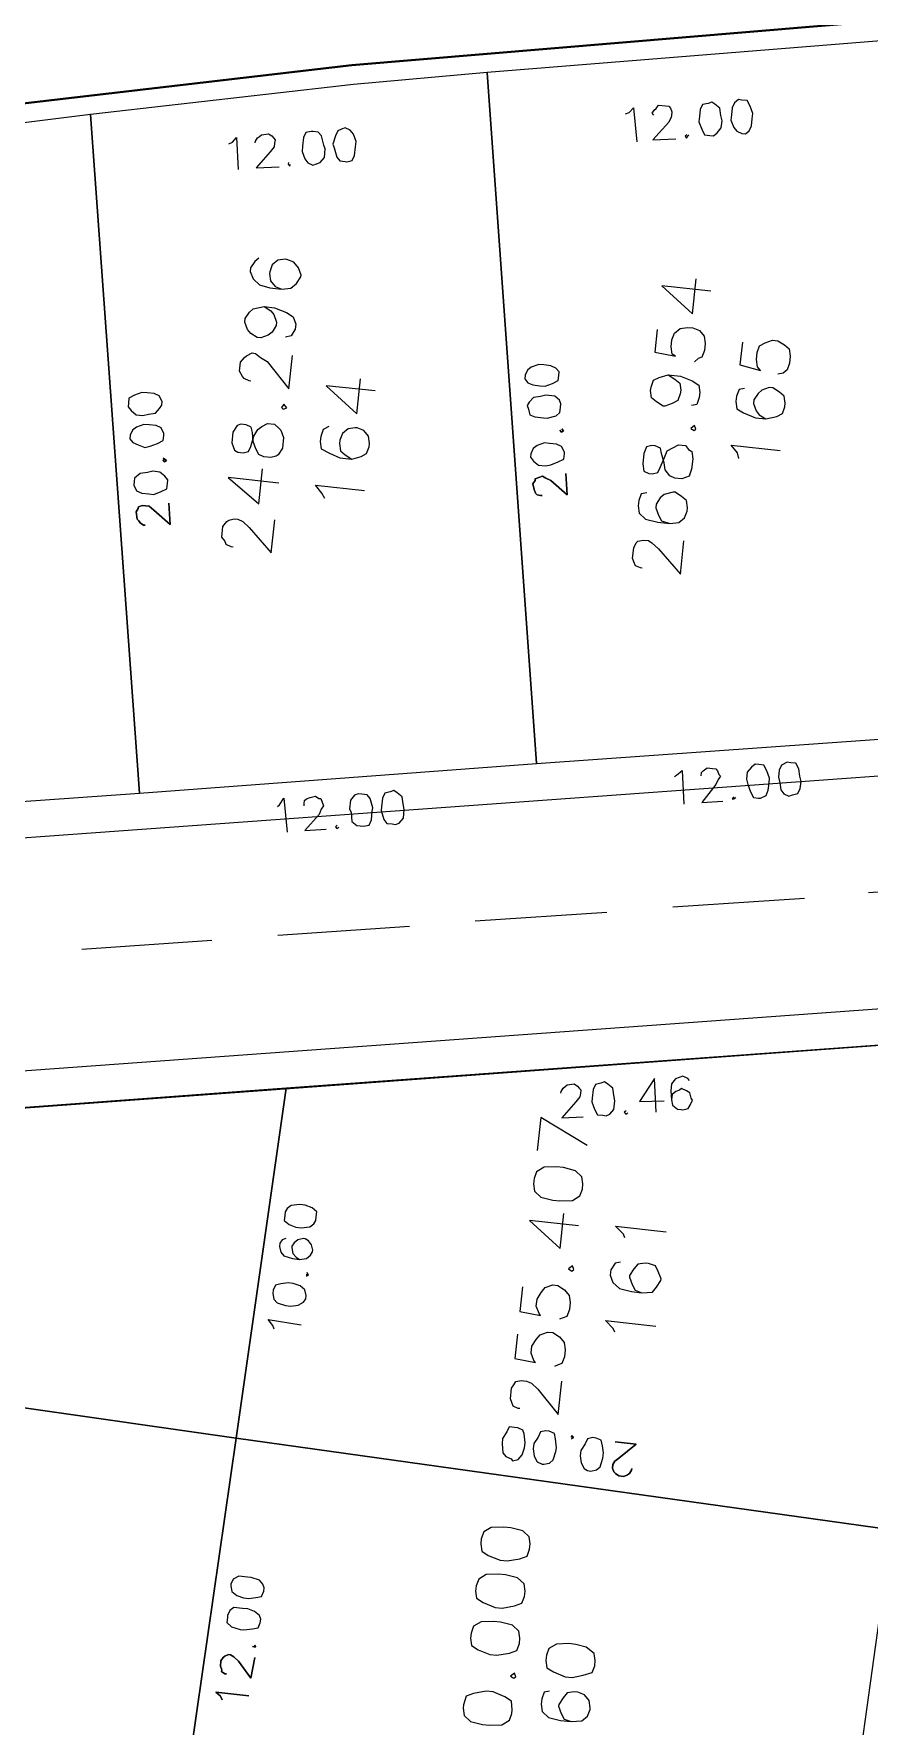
# Model space of a CAD drawing. Header units: metres. Extents: x -977055 to 805873, y -1033982 to 242021.
# Drawn here: x 2517 to 2542.3, y 1012.5 to 1063.7 of the extents above; entities that cross this region are included whole.
import ezdxf

# ---------------------------------------------------------------- set-up
doc = ezdxf.new("R2010")
doc.units = ezdxf.units.M
for name, color, linetype in [('PDF_acera', 7, 'Continuous'), ('PDF_areas por lote', 7, 'Continuous'), ('PDF_COTAS', 7, 'Continuous'), ('PDF_CVL_LOTIF', 7, 'Continuous'), ('PDF_linea de centro', 7, 'Continuous'), ('PDF_LOTES', 7, 'Continuous'), ('PDF_No. lotes', 7, 'Continuous'), ('PDF_Poligono Ceres', 7, 'Continuous')]:
    doc.layers.add(name, color=color, linetype=linetype)

# ---------------------------------------------------------------- blocks, each defined once
blk = doc.blocks.new('CALLE')
at = {"layer": 'PDF_acera', "lineweight": 9}
for points in [[(35.646912, -218.961792), (29.00016, -177.853536), (-1.608768, -95.552352), (-8.763552, -56.0952), (-56.814912, -55.206144), (-58.084992, -53.851392), (-56.222208, 0.592704)], [(-13.081824, -63.631008), (-7.154784, -96.3144), (-58.127328, -94.578624), (-59.397408, -93.223872), (-58.339008, -62.106912), (-56.984256, -60.836832), (-14.690592, -62.276256)], [(-13.97088, -63.800352), (-8.213184, -95.383008), (-20.151936, -94.959648)]]:
    blk.add_lwpolyline(points, dxfattribs=at)
at = {"layer": 'PDF_areas por lote', "lineweight": 9}
for points in [[(1.69344, -76.62816), (1.69344, -76.585824), (1.735776, -76.458816), (1.820448, -76.41648), (1.90512, -76.331808), (2.159136, -76.331808), (2.286144, -76.41648), (2.32848, -76.458816), (2.370816, -76.585824), (2.370816, -76.670496), (2.32848, -76.797504), (2.201472, -76.966848), (1.651104, -77.559552), (2.455488, -77.559552)], [(3.344544, -77.559552), (3.344544, -76.331808), (2.794176, -77.136192), (3.640896, -77.136192)], [(5.71536, -76.62816), (5.71536, -76.585824), (5.757696, -76.458816), (5.800032, -76.41648), (5.92704, -76.331808), (6.13872, -76.331808), (6.265728, -76.41648), (6.308064, -76.458816), (6.392736, -76.585824), (6.392736, -76.670496), (6.308064, -76.797504), (6.223392, -76.966848), (5.630688, -77.559552), (6.435072, -77.559552)], [(7.535808, -76.755168), (7.451136, -76.924512), (7.366464, -77.009184), (7.19712, -77.093856), (7.112448, -77.093856), (6.943104, -77.009184), (6.858432, -76.924512), (6.77376, -76.755168), (6.77376, -76.670496), (6.858432, -76.501152), (6.943104, -76.41648), (7.112448, -76.331808), (7.19712, -76.331808), (7.366464, -76.41648), (7.451136, -76.501152), (7.535808, -76.755168), (7.535808, -77.009184), (7.451136, -77.305536), (7.366464, -77.47488), (7.19712, -77.559552), (7.070112, -77.559552), (6.900768, -77.47488), (6.858432, -77.347872)], [(8.67888, -76.501152), (8.594208, -76.41648), (8.424864, -76.331808), (8.340192, -76.331808), (8.170848, -76.41648), (8.04384, -76.585824), (8.001504, -76.83984), (8.001504, -77.136192), (8.04384, -77.347872), (8.170848, -77.47488), (8.340192, -77.559552), (8.382528, -77.559552), (8.551872, -77.47488), (8.67888, -77.347872), (8.721216, -77.178528), (8.721216, -77.136192), (8.67888, -76.966848), (8.551872, -76.83984), (8.382528, -76.797504), (8.340192, -76.797504), (8.170848, -76.83984), (8.04384, -76.966848), (8.001504, -77.136192)], [(-18.20448, -85.7304), (-18.20448, -85.688064), (-18.162144, -85.561056), (-18.077472, -85.51872), (-17.9928, -85.476384), (-17.738784, -85.476384), (-17.654112, -85.51872), (-17.56944, -85.561056), (-17.527104, -85.688064), (-17.527104, -85.815072), (-17.56944, -85.94208), (-17.696448, -86.111424), (-18.246816, -86.661792), (-17.442432, -86.661792)], [(-16.426368, -85.476384), (-17.019072, -85.476384), (-17.061408, -85.984416), (-17.019072, -85.94208), (-16.849728, -85.857408), (-16.680384, -85.857408), (-16.51104, -85.94208), (-16.384032, -86.026752), (-16.29936, -86.196096), (-16.29936, -86.323104), (-16.384032, -86.492448), (-16.51104, -86.619456), (-16.680384, -86.661792), (-16.849728, -86.661792), (-17.019072, -86.619456), (-17.061408, -86.534784), (-17.103744, -86.450112)], [(-15.283296, -85.476384), (-15.876, -85.476384), (-15.918336, -85.984416), (-15.876, -85.94208), (-15.706656, -85.857408), (-15.537312, -85.857408), (-15.367968, -85.94208), (-15.24096, -86.026752), (-15.156288, -86.196096), (-15.156288, -86.323104), (-15.24096, -86.492448), (-15.367968, -86.619456), (-15.537312, -86.661792), (-15.706656, -86.661792), (-15.876, -86.619456), (-15.918336, -86.534784), (-15.960672, -86.450112)], [(-13.674528, -86.661792), (-13.674528, -85.476384), (-14.267232, -86.280768), (-13.420512, -86.280768)], [(-11.727072, -86.661792), (-11.176704, -85.476384), (-11.981088, -85.476384)], [(2.243808, -86.492448), (2.243808, -86.450112), (2.286144, -86.323104), (2.370816, -86.280768), (2.455488, -86.238432), (2.709504, -86.238432), (2.836512, -86.280768), (2.878848, -86.323104), (2.921184, -86.450112), (2.921184, -86.57712), (2.878848, -86.661792), (2.75184, -86.831136), (2.201472, -87.42384), (3.005856, -87.42384)], [(4.064256, -86.407776), (4.02192, -86.280768), (3.852576, -86.238432), (3.725568, -86.238432), (3.556224, -86.280768), (3.429216, -86.450112), (3.38688, -86.746464), (3.38688, -87.042816), (3.429216, -87.254496), (3.556224, -87.381504), (3.725568, -87.42384), (3.81024, -87.42384), (3.979584, -87.381504), (4.064256, -87.254496), (4.148928, -87.085152), (4.148928, -87.042816), (4.064256, -86.831136), (3.979584, -86.746464), (3.81024, -86.661792), (3.725568, -86.661792), (3.556224, -86.746464), (3.429216, -86.831136), (3.38688, -87.042816)], [(6.943104, -86.619456), (6.858432, -86.7888), (6.77376, -86.915808), (6.604416, -86.958144), (6.519744, -86.958144), (6.3504, -86.915808), (6.265728, -86.7888), (6.181056, -86.619456), (6.181056, -86.57712), (6.265728, -86.407776), (6.3504, -86.280768), (6.519744, -86.238432), (6.604416, -86.238432), (6.77376, -86.280768), (6.858432, -86.407776), (6.943104, -86.619456), (6.943104, -86.915808), (6.858432, -87.21216), (6.77376, -87.381504), (6.604416, -87.42384), (6.477408, -87.42384), (6.308064, -87.381504), (6.265728, -87.254496)], [(8.001504, -86.238432), (7.451136, -86.238432), (7.4088, -86.746464), (7.451136, -86.661792), (7.62048, -86.619456), (7.789824, -86.619456), (7.959168, -86.661792), (8.086176, -86.7888), (8.128512, -86.958144), (8.128512, -87.085152), (8.086176, -87.254496), (7.959168, -87.381504), (7.789824, -87.42384), (7.62048, -87.42384), (7.451136, -87.381504), (7.4088, -87.296832), (7.324128, -87.21216)], [(9.059904, -87.42384), (9.059904, -86.238432), (8.4672, -87.042816), (9.31392, -87.042816)]]:
    blk.add_lwpolyline(points, dxfattribs=at)
for points in [[(4.191264, -76.331808), (4.02192, -76.41648), (3.979584, -76.501152), (3.979584, -76.62816), (4.02192, -76.755168), (4.148928, -76.797504), (4.402944, -76.83984), (4.572288, -76.924512), (4.65696, -77.009184), (4.741632, -77.136192), (4.741632, -77.305536), (4.65696, -77.432544), (4.614624, -77.47488), (4.44528, -77.559552), (4.191264, -77.559552), (4.02192, -77.47488), (3.979584, -77.432544), (3.937248, -77.305536), (3.937248, -77.136192), (3.979584, -77.009184), (4.106592, -76.924512), (4.275936, -76.83984), (4.487616, -76.797504), (4.614624, -76.755168), (4.65696, -76.62816), (4.65696, -76.501152), (4.614624, -76.41648), (4.44528, -76.331808)], [(5.164992, -77.432544), (5.122656, -77.47488), (5.164992, -77.559552), (5.249664, -77.47488)], [(-25.528608, -85.137696), (-25.697952, -85.180032), (-25.82496, -85.349376), (-25.867296, -85.645728), (-25.867296, -85.815072), (-25.82496, -86.111424), (-25.697952, -86.280768), (-25.528608, -86.323104), (-25.443936, -86.323104), (-25.232256, -86.280768), (-25.147584, -86.111424), (-25.062912, -85.815072), (-25.062912, -85.645728), (-25.147584, -85.349376), (-25.232256, -85.180032), (-25.443936, -85.137696)], [(-23.835168, -85.137696), (-24.004512, -85.180032), (-24.089184, -85.349376), (-24.173856, -85.645728), (-24.173856, -85.815072), (-24.089184, -86.111424), (-24.004512, -86.280768), (-23.835168, -86.323104), (-23.70816, -86.323104), (-23.538816, -86.280768), (-23.411808, -86.111424), (-23.369472, -85.815072), (-23.369472, -85.645728), (-23.411808, -85.349376), (-23.538816, -85.180032), (-23.70816, -85.137696)], [(-22.692096, -85.137696), (-22.86144, -85.180032), (-22.946112, -85.349376), (-23.030784, -85.645728), (-23.030784, -85.815072), (-22.946112, -86.111424), (-22.86144, -86.280768), (-22.692096, -86.323104), (-22.565088, -86.323104), (-22.395744, -86.280768), (-22.268736, -86.111424), (-22.2264, -85.815072), (-22.2264, -85.645728), (-22.268736, -85.349376), (-22.395744, -85.180032), (-22.565088, -85.137696)], [(-21.549024, -85.137696), (-21.718368, -85.180032), (-21.80304, -85.349376), (-21.887712, -85.645728), (-21.887712, -85.815072), (-21.80304, -86.111424), (-21.718368, -86.280768), (-21.549024, -86.323104), (-21.422016, -86.323104), (-21.252672, -86.280768), (-21.125664, -86.111424), (-21.083328, -85.815072), (-21.083328, -85.645728), (-21.125664, -85.349376), (-21.252672, -85.180032), (-21.422016, -85.137696)], [(-12.785472, -85.476384), (-12.954816, -85.51872), (-13.081824, -85.688064), (-13.12416, -85.984416), (-13.12416, -86.15376), (-13.081824, -86.450112), (-12.954816, -86.619456), (-12.785472, -86.661792), (-12.658464, -86.661792), (-12.48912, -86.619456), (-12.362112, -86.450112), (-12.319776, -86.15376), (-12.319776, -85.984416), (-12.362112, -85.688064), (-12.48912, -85.51872), (-12.658464, -85.476384)], [(-24.639552, -86.196096), (-24.681888, -86.280768), (-24.639552, -86.323104), (-24.55488, -86.280768)], [(4.741632, -86.238432), (4.572288, -86.280768), (4.529952, -86.407776), (4.529952, -86.492448), (4.572288, -86.619456), (4.699296, -86.661792), (4.953312, -86.746464), (5.122656, -86.7888), (5.207328, -86.915808), (5.292, -87.042816), (5.292, -87.21216), (5.207328, -87.296832), (5.164992, -87.381504), (4.995648, -87.42384), (4.741632, -87.42384), (4.572288, -87.381504), (4.529952, -87.296832), (4.487616, -87.21216), (4.487616, -87.042816), (4.529952, -86.915808), (4.65696, -86.7888), (4.826304, -86.746464), (5.037984, -86.661792), (5.164992, -86.619456), (5.207328, -86.492448), (5.207328, -86.407776), (5.164992, -86.280768), (4.995648, -86.238432)], [(-14.732928, -86.534784), (-14.775264, -86.619456), (-14.732928, -86.661792), (-14.648256, -86.619456)], [(5.71536, -87.296832), (5.673024, -87.381504), (5.71536, -87.42384), (5.800032, -87.381504)]]:
    blk.add_lwpolyline(points, close=True, dxfattribs=at)
at = {"layer": 'PDF_COTAS', "lineweight": 9}
for points in [[(4.783968, -73.749312), (4.699296, -73.833984), (4.614624, -73.960992), (4.614624, -74.130336), (4.65696, -74.257344), (4.699296, -74.426688), (4.826304, -74.51136), (4.910976, -74.553696), (4.995648, -74.553696), (5.122656, -74.469024), (5.164992, -74.342016), (5.164992, -74.172672), (5.164992, -74.045664), (5.08032, -73.87632), (4.995648, -73.749312), (4.86864, -73.749312)], [(4.783968, -73.749312), (4.699296, -73.833984), (4.614624, -73.960992), (4.614624, -74.130336), (4.65696, -74.257344), (4.699296, -74.426688), (4.826304, -74.51136), (4.910976, -74.553696), (4.995648, -74.553696), (5.122656, -74.469024), (5.164992, -74.342016), (5.164992, -74.172672), (5.164992, -74.045664), (5.08032, -73.87632), (4.995648, -73.749312), (4.86864, -73.749312)], [(2.921184, -74.088), (2.794176, -74.172672), (2.75184, -74.29968), (2.75184, -74.469024), (2.75184, -74.596032), (2.836512, -74.765376), (2.921184, -74.892384), (3.048192, -74.892384), (3.132864, -74.892384), (3.217536, -74.807712), (3.302208, -74.680704), (3.302208, -74.51136), (3.259872, -74.384352), (3.217536, -74.215008), (3.090528, -74.088), (3.005856, -74.088)], [(2.921184, -74.088), (2.794176, -74.172672), (2.75184, -74.29968), (2.75184, -74.469024), (2.75184, -74.596032), (2.836512, -74.765376), (2.921184, -74.892384), (3.048192, -74.892384), (3.132864, -74.892384), (3.217536, -74.807712), (3.302208, -74.680704), (3.302208, -74.51136), (3.259872, -74.384352), (3.217536, -74.215008), (3.090528, -74.088), (3.005856, -74.088)], [(4.02192, -73.87632), (3.937248, -73.960992), (3.894912, -74.088), (3.852576, -74.257344), (3.894912, -74.384352), (3.979584, -74.553696), (4.064256, -74.680704), (4.191264, -74.680704), (4.2336, -74.680704), (4.360608, -74.596032), (4.402944, -74.469024), (4.402944, -74.29968), (4.402944, -74.172672), (4.318272, -74.003328), (4.2336, -73.918656), (4.106592, -73.87632)], [(4.02192, -73.87632), (3.937248, -73.960992), (3.894912, -74.088), (3.852576, -74.257344), (3.894912, -74.384352), (3.979584, -74.553696), (4.064256, -74.680704), (4.191264, -74.680704), (4.2336, -74.680704), (4.360608, -74.596032), (4.402944, -74.469024), (4.402944, -74.29968), (4.402944, -74.172672), (4.318272, -74.003328), (4.2336, -73.918656), (4.106592, -73.87632)], [(2.582496, -74.977056), (2.074464, -75.061728), (2.370816, -74.638368), (2.455488, -74.51136), (2.455488, -74.426688), (2.455488, -74.342016), (2.413152, -74.257344), (2.370816, -74.257344), (2.286144, -74.215008), (2.1168, -74.257344), (2.074464, -74.29968), (2.032128, -74.342016), (1.989792, -74.426688), (1.989792, -74.469024), (1.989792, -74.426688), (2.032128, -74.342016), (2.074464, -74.29968), (2.1168, -74.257344), (2.286144, -74.215008), (2.370816, -74.257344), (2.413152, -74.257344), (2.455488, -74.342016), (2.455488, -74.426688), (2.455488, -74.51136), (2.370816, -74.638368), (2.074464, -75.061728)], [(3.640896, -74.72304), (3.59856, -74.807712), (3.556224, -74.765376), (3.59856, -74.72304), (3.556224, -74.765376), (3.59856, -74.807712)], [(11.85408, -77.432544), (11.811744, -77.305536), (11.684736, -77.2632), (11.473056, -77.2632), (11.346048, -77.2632), (11.176704, -77.347872), (11.092032, -77.432544), (11.049696, -77.559552), (11.092032, -77.644224), (11.134368, -77.728896), (11.261376, -77.813568), (11.473056, -77.813568), (11.557728, -77.771232), (11.769408, -77.68656), (11.85408, -77.601888), (11.85408, -77.47488)], [(11.981088, -78.152256), (11.938752, -78.067584), (11.811744, -78.025248), (11.600064, -77.982912), (11.515392, -78.025248), (11.303712, -78.10992), (11.21904, -78.194592), (11.21904, -78.3216), (11.21904, -78.363936), (11.261376, -78.490944), (11.388384, -78.53328), (11.600064, -78.53328), (11.727072, -78.53328), (11.896416, -78.448608), (11.981088, -78.363936), (12.023424, -78.236928)], [(-25.782624, -79.972704), (-25.782624, -79.16832), (-25.867296, -79.295328), (-25.951968, -79.337664), (-25.867296, -79.295328), (-25.782624, -79.16832)], [(-24.851232, -80.01504), (-25.359264, -79.972704), (-24.97824, -79.634016), (-24.893568, -79.507008), (-24.851232, -79.422336), (-24.851232, -79.38), (-24.893568, -79.295328), (-24.935904, -79.252992), (-25.020576, -79.210656), (-25.147584, -79.210656), (-25.232256, -79.252992), (-25.274592, -79.252992), (-25.316928, -79.337664), (-25.316928, -79.38), (-25.316928, -79.337664), (-25.274592, -79.252992), (-25.232256, -79.252992), (-25.147584, -79.210656), (-25.020576, -79.210656), (-24.935904, -79.252992), (-24.893568, -79.295328), (-24.851232, -79.38), (-24.851232, -79.422336), (-24.893568, -79.507008), (-24.97824, -79.634016), (-25.359264, -79.972704)], [(-23.962176, -79.252992), (-24.089184, -79.252992), (-24.173856, -79.38), (-24.216192, -79.59168), (-24.216192, -79.676352), (-24.173856, -79.888032), (-24.13152, -80.01504), (-24.004512, -80.057376), (-23.91984, -80.057376), (-23.835168, -80.01504), (-23.750496, -79.888032), (-23.70816, -79.718688), (-23.70816, -79.59168), (-23.70816, -79.38), (-23.792832, -79.295328), (-23.91984, -79.252992)], [(-23.962176, -79.252992), (-24.089184, -79.252992), (-24.173856, -79.38), (-24.216192, -79.59168), (-24.216192, -79.676352), (-24.173856, -79.888032), (-24.13152, -80.01504), (-24.004512, -80.057376), (-23.91984, -80.057376), (-23.835168, -80.01504), (-23.750496, -79.888032), (-23.70816, -79.718688), (-23.70816, -79.59168), (-23.70816, -79.38), (-23.792832, -79.295328), (-23.91984, -79.252992)], [(-23.200128, -79.252992), (-23.327136, -79.295328), (-23.411808, -79.422336), (-23.454144, -79.59168), (-23.454144, -79.718688), (-23.411808, -79.888032), (-23.369472, -80.01504), (-23.242464, -80.057376), (-23.157792, -80.057376), (-23.07312, -80.01504), (-22.988448, -79.930368), (-22.946112, -79.718688), (-22.946112, -79.634016), (-22.946112, -79.422336), (-23.030784, -79.295328), (-23.157792, -79.252992)], [(-23.200128, -79.252992), (-23.327136, -79.295328), (-23.411808, -79.422336), (-23.454144, -79.59168), (-23.454144, -79.718688), (-23.411808, -79.888032), (-23.369472, -80.01504), (-23.242464, -80.057376), (-23.157792, -80.057376), (-23.07312, -80.01504), (-22.988448, -79.930368), (-22.946112, -79.718688), (-22.946112, -79.634016), (-22.946112, -79.422336), (-23.030784, -79.295328), (-23.157792, -79.252992)], [(-16.08768, -79.507008), (-16.214688, -79.549344), (-16.29936, -79.634016), (-16.341696, -79.845696), (-16.341696, -79.972704), (-16.29936, -80.142048), (-16.214688, -80.269056), (-16.130016, -80.311392), (-16.045344, -80.311392), (-15.918336, -80.269056), (-15.833664, -80.142048), (-15.791328, -79.972704), (-15.791328, -79.845696), (-15.833664, -79.676352), (-15.876, -79.549344), (-16.003008, -79.507008)], [(-14.18256, -79.59168), (-14.309568, -79.59168), (-14.39424, -79.718688), (-14.436576, -79.888032), (-14.436576, -80.01504), (-14.39424, -80.22672), (-14.309568, -80.311392), (-14.224896, -80.353728), (-14.140224, -80.353728), (-14.013216, -80.353728), (-13.928544, -80.22672), (-13.886208, -80.057376), (-13.886208, -79.930368), (-13.928544, -79.718688), (-14.013216, -79.634016), (-14.097888, -79.59168)], [(-24.55488, -79.972704), (-24.597216, -80.01504), (-24.597216, -79.972704), (-24.597216, -79.930368), (-24.597216, -79.972704), (-24.597216, -80.01504)], [(-3.894912, -80.269056), (-3.937248, -80.184384), (-4.064256, -80.099712), (-4.275936, -80.099712), (-4.360608, -80.142048), (-4.572288, -80.184384), (-4.65696, -80.311392), (-4.65696, -80.396064), (-4.65696, -80.480736), (-4.614624, -80.607744), (-4.487616, -80.65008), (-4.275936, -80.65008), (-4.191264, -80.65008), (-3.979584, -80.565408), (-3.894912, -80.480736), (-3.894912, -80.353728)], [(-3.767904, -81.031104), (-3.81024, -80.904096), (-3.937248, -80.86176), (-4.148928, -80.86176), (-4.2336, -80.86176), (-4.44528, -80.946432), (-4.529952, -81.031104), (-4.529952, -81.158112), (-4.529952, -81.242784), (-4.487616, -81.327456), (-4.360608, -81.412128), (-4.148928, -81.412128), (-4.02192, -81.369792), (-3.852576, -81.327456), (-3.767904, -81.200448), (-3.725568, -81.115776)], [(4.614624, -83.528928), (4.529952, -83.6136), (4.44528, -83.740608), (4.44528, -83.909952), (4.487616, -84.03696), (4.572288, -84.206304), (4.65696, -84.333312), (4.783968, -84.333312), (4.826304, -84.333312), (4.953312, -84.24864), (4.995648, -84.121632), (4.995648, -83.952288), (4.995648, -83.82528), (4.910976, -83.655936), (4.826304, -83.571264), (4.699296, -83.528928)], [(4.614624, -83.528928), (4.529952, -83.6136), (4.44528, -83.740608), (4.44528, -83.909952), (4.487616, -84.03696), (4.572288, -84.206304), (4.65696, -84.333312), (4.783968, -84.333312), (4.826304, -84.333312), (4.953312, -84.24864), (4.995648, -84.121632), (4.995648, -83.952288), (4.995648, -83.82528), (4.910976, -83.655936), (4.826304, -83.571264), (4.699296, -83.528928)], [(5.757696, -83.359584), (5.630688, -83.40192), (5.588352, -83.528928), (5.588352, -83.740608), (5.588352, -83.82528), (5.673024, -84.03696), (5.757696, -84.121632), (5.884704, -84.121632), (5.969376, -84.121632), (6.054048, -84.079296), (6.13872, -83.952288), (6.13872, -83.740608), (6.096384, -83.6136), (6.054048, -83.444256), (5.92704, -83.359584), (5.842368, -83.317248)], [(5.757696, -83.359584), (5.630688, -83.40192), (5.588352, -83.528928), (5.588352, -83.740608), (5.588352, -83.82528), (5.673024, -84.03696), (5.757696, -84.121632), (5.884704, -84.121632), (5.969376, -84.121632), (6.054048, -84.079296), (6.13872, -83.952288), (6.13872, -83.740608), (6.096384, -83.6136), (6.054048, -83.444256), (5.92704, -83.359584), (5.842368, -83.317248)], [(6.477408, -83.19024), (6.392736, -83.274912), (6.3504, -83.40192), (6.3504, -83.571264), (6.3504, -83.698272), (6.435072, -83.867616), (6.519744, -83.994624), (6.646752, -83.994624), (6.731424, -83.994624), (6.816096, -83.909952), (6.858432, -83.782944), (6.858432, -83.6136), (6.858432, -83.486592), (6.77376, -83.317248), (6.689088, -83.232576), (6.56208, -83.19024)], [(6.477408, -83.19024), (6.392736, -83.274912), (6.3504, -83.40192), (6.3504, -83.571264), (6.3504, -83.698272), (6.435072, -83.867616), (6.519744, -83.994624), (6.646752, -83.994624), (6.731424, -83.994624), (6.816096, -83.909952), (6.858432, -83.782944), (6.858432, -83.6136), (6.858432, -83.486592), (6.77376, -83.317248), (6.689088, -83.232576), (6.56208, -83.19024)], [(4.318272, -84.417984), (3.81024, -84.502656), (4.106592, -84.079296), (4.148928, -83.952288), (4.191264, -83.867616), (4.148928, -83.782944), (4.106592, -83.698272), (4.064256, -83.698272), (3.979584, -83.655936), (3.852576, -83.698272), (3.767904, -83.740608), (3.725568, -83.782944), (3.725568, -83.867616), (3.725568, -83.909952), (3.725568, -83.867616), (3.725568, -83.782944), (3.767904, -83.740608), (3.852576, -83.698272), (3.979584, -83.655936), (4.064256, -83.698272), (4.106592, -83.698272), (4.148928, -83.782944), (4.191264, -83.867616), (4.148928, -83.952288), (4.106592, -84.079296), (3.81024, -84.502656)], [(5.376672, -84.206304), (5.334336, -84.24864), (5.292, -84.206304), (5.334336, -84.163968), (5.292, -84.206304), (5.334336, -84.24864)], [(-19.47456, -85.688064), (-19.432224, -85.815072), (-19.305216, -85.899744), (-19.135872, -85.94208), (-19.008864, -85.94208), (-18.797184, -85.899744), (-18.712512, -85.857408), (-18.670176, -85.7304), (-18.670176, -85.645728), (-18.670176, -85.51872), (-18.797184, -85.476384), (-18.966528, -85.391712), (-19.093536, -85.391712), (-19.305216, -85.434048), (-19.389888, -85.51872), (-19.432224, -85.645728)], [(-19.47456, -85.688064), (-19.432224, -85.815072), (-19.305216, -85.899744), (-19.135872, -85.94208), (-19.008864, -85.94208), (-18.797184, -85.899744), (-18.712512, -85.857408), (-18.670176, -85.7304), (-18.670176, -85.645728), (-18.670176, -85.51872), (-18.797184, -85.476384), (-18.966528, -85.391712), (-19.093536, -85.391712), (-19.305216, -85.434048), (-19.389888, -85.51872), (-19.432224, -85.645728)], [(-19.47456, -86.450112), (-19.432224, -86.57712), (-19.347552, -86.661792), (-19.135872, -86.704128), (-19.0512, -86.704128), (-18.83952, -86.661792), (-18.712512, -86.619456), (-18.670176, -86.492448), (-18.670176, -86.407776), (-18.712512, -86.280768), (-18.83952, -86.238432), (-19.008864, -86.15376), (-19.135872, -86.15376), (-19.305216, -86.196096), (-19.432224, -86.280768), (-19.47456, -86.407776)], [(-19.47456, -86.450112), (-19.432224, -86.57712), (-19.347552, -86.661792), (-19.135872, -86.704128), (-19.0512, -86.704128), (-18.83952, -86.661792), (-18.712512, -86.619456), (-18.670176, -86.492448), (-18.670176, -86.407776), (-18.712512, -86.280768), (-18.83952, -86.238432), (-19.008864, -86.15376), (-19.135872, -86.15376), (-19.305216, -86.196096), (-19.432224, -86.280768), (-19.47456, -86.407776)], [(-10.202976, -86.831136), (-10.245312, -86.704128), (-10.37232, -86.661792), (-10.584, -86.661792), (-10.668672, -86.661792), (-10.838016, -86.746464), (-10.965024, -86.831136), (-10.965024, -86.958144), (-10.965024, -87.042816), (-10.922688, -87.127488), (-10.79568, -87.21216), (-10.584, -87.21216), (-10.456992, -87.169824), (-10.287648, -87.127488), (-10.202976, -87.00048), (-10.16064, -86.915808)], [(13.54752, -86.873472), (13.505184, -86.746464), (13.378176, -86.704128), (13.208832, -86.704128), (13.081824, -86.704128), (12.91248, -86.7888), (12.785472, -86.873472), (12.785472, -87.00048), (12.785472, -87.085152), (12.870144, -87.169824), (12.997152, -87.254496), (13.166496, -87.254496), (13.293504, -87.21216), (13.462848, -87.169824), (13.54752, -87.042816), (13.589856, -86.958144)], [(-18.754848, -87.042816), (-18.712512, -87.042816), (-18.754848, -87.085152), (-18.797184, -87.042816), (-18.754848, -87.085152), (-18.712512, -87.042816)], [(-19.516896, -87.593184), (-19.47456, -87.720192), (-19.389888, -87.804864), (-19.178208, -87.8472), (-19.0512, -87.8472), (-18.881856, -87.804864), (-18.754848, -87.762528), (-18.712512, -87.63552), (-18.712512, -87.550848), (-18.754848, -87.42384), (-18.881856, -87.381504), (-19.0512, -87.296832), (-19.178208, -87.296832), (-19.347552, -87.339168), (-19.47456, -87.42384), (-19.516896, -87.508512)], [(-19.516896, -87.593184), (-19.47456, -87.720192), (-19.389888, -87.804864), (-19.178208, -87.8472), (-19.0512, -87.8472), (-18.881856, -87.804864), (-18.754848, -87.762528), (-18.712512, -87.63552), (-18.712512, -87.550848), (-18.754848, -87.42384), (-18.881856, -87.381504), (-19.0512, -87.296832), (-19.178208, -87.296832), (-19.347552, -87.339168), (-19.47456, -87.42384), (-19.516896, -87.508512)], [(13.716864, -87.593184), (13.632192, -87.508512), (13.505184, -87.466176), (13.33584, -87.466176), (13.208832, -87.466176), (13.039488, -87.550848), (12.954816, -87.63552), (12.91248, -87.762528), (12.91248, -87.8472), (12.997152, -87.931872), (13.12416, -87.974208), (13.293504, -87.974208), (13.420512, -87.974208), (13.589856, -87.889536), (13.716864, -87.804864), (13.716864, -87.677856)], [(-18.754848, -88.101216), (-18.754848, -88.609248), (-19.135872, -88.228224), (-19.220544, -88.143552), (-19.305216, -88.101216), (-19.389888, -88.101216), (-19.47456, -88.143552), (-19.516896, -88.185888), (-19.559232, -88.27056), (-19.559232, -88.397568), (-19.516896, -88.48224), (-19.47456, -88.524576), (-19.389888, -88.566912), (-19.347552, -88.566912), (-19.389888, -88.566912), (-19.47456, -88.524576), (-19.516896, -88.48224), (-19.559232, -88.397568), (-19.559232, -88.27056), (-19.516896, -88.185888), (-19.47456, -88.143552), (-19.389888, -88.101216), (-19.305216, -88.101216), (-19.220544, -88.143552), (-19.135872, -88.228224), (-18.754848, -88.609248)], [(-2.159136, -89.709984), (-2.243808, -89.625312), (-2.370816, -89.54064), (-2.54016, -89.54064), (-2.667168, -89.582976), (-2.836512, -89.667648), (-2.96352, -89.75232), (-2.96352, -89.879328), (-2.96352, -89.921664), (-2.878848, -90.048672), (-2.75184, -90.091008), (-2.582496, -90.091008), (-2.455488, -90.091008), (-2.286144, -90.006336), (-2.159136, -89.921664), (-2.159136, -89.794656)], [(-2.032128, -90.472032), (-2.1168, -90.345024), (-2.243808, -90.302688), (-2.413152, -90.302688), (-2.54016, -90.345024), (-2.709504, -90.38736), (-2.794176, -90.472032), (-2.836512, -90.59904), (-2.794176, -90.683712), (-2.75184, -90.81072), (-2.624832, -90.853056), (-2.455488, -90.853056), (-2.32848, -90.81072), (-2.159136, -90.768384), (-2.032128, -90.683712), (-2.032128, -90.556704)]]:
    blk.add_lwpolyline(points, close=True, dxfattribs=at)
for points in [[(11.346048, -75.485088), (11.388384, -75.56976), (11.515392, -75.654432), (10.753344, -75.78144)], [(11.43072, -76.120128), (11.473056, -76.120128), (11.557728, -76.162464), (11.600064, -76.2048), (11.6424, -76.247136), (11.684736, -76.41648), (11.6424, -76.501152), (11.600064, -76.543488), (11.557728, -76.585824), (11.473056, -76.585824), (11.388384, -76.585824), (11.261376, -76.501152), (10.838016, -76.2048), (10.922688, -76.755168)], [(11.049696, -76.966848), (11.00736, -76.966848), (10.965024, -77.009184), (11.00736, -77.009184)], [(-4.402944, -78.363936), (-4.360608, -78.406272), (-4.191264, -78.490944), (-4.995648, -78.660288)], [(-4.318272, -78.998976), (-4.275936, -78.998976), (-4.191264, -78.998976), (-4.148928, -79.041312), (-4.106592, -79.125984), (-4.064256, -79.252992), (-4.106592, -79.337664), (-4.106592, -79.38), (-4.191264, -79.422336), (-4.275936, -79.464672), (-4.360608, -79.422336), (-4.487616, -79.38), (-4.910976, -79.083648), (-4.826304, -79.59168)], [(-16.9344, -79.634016), (-16.849728, -79.59168), (-16.72272, -79.464672), (-16.765056, -80.269056)], [(-14.732928, -79.676352), (-14.775264, -79.59168), (-14.859936, -79.549344), (-14.944608, -79.549344), (-15.071616, -79.59168), (-15.156288, -79.676352), (-15.198624, -79.888032), (-15.198624, -80.057376), (-15.156288, -80.22672), (-15.071616, -80.311392), (-14.986944, -80.353728), (-14.944608, -80.353728), (-14.8176, -80.311392), (-14.732928, -80.22672), (-14.690592, -80.142048), (-14.690592, -80.099712), (-14.732928, -79.972704), (-14.8176, -79.888032), (-14.902272, -79.845696), (-14.944608, -79.845696), (-15.071616, -79.888032), (-15.156288, -79.972704), (-15.198624, -80.057376)], [(-4.699296, -79.845696), (-4.741632, -79.80336), (-4.783968, -79.845696), (-4.741632, -79.888032)], [(-15.537312, -80.269056), (-15.579648, -80.269056), (-15.537312, -80.311392), (-15.494976, -80.269056)], [(13.081824, -84.926016), (13.12416, -85.010688), (13.251168, -85.09536), (12.446784, -85.264704)], [(13.12416, -85.603392), (13.166496, -85.561056), (13.251168, -85.603392), (13.293504, -85.645728), (13.378176, -85.688064), (13.378176, -85.857408), (13.378176, -85.94208), (13.33584, -85.984416), (13.251168, -86.026752), (13.166496, -86.026752), (13.12416, -86.026752), (12.997152, -85.984416), (12.531456, -85.645728), (12.616128, -86.196096)], [(-10.541664, -85.899744), (-10.499328, -85.899744), (-10.414656, -85.94208), (-10.37232, -85.984416), (-10.329984, -86.026752), (-10.287648, -86.196096), (-10.329984, -86.280768), (-10.37232, -86.323104), (-10.414656, -86.36544), (-10.499328, -86.36544), (-10.584, -86.36544), (-10.711008, -86.280768), (-11.134368, -85.984416), (-11.049696, -86.492448)], [(12.743136, -86.450112), (12.7008, -86.407776), (12.658464, -86.450112), (12.743136, -86.492448)], [(-10.79568, -87.508512), (-10.838016, -87.466176), (-10.880352, -87.508512), (-10.838016, -87.550848)], [(-10.753344, -88.228224), (-9.94896, -88.101216), (-10.541664, -87.804864), (-10.456992, -88.397568)], [(-2.667168, -87.804864), (-2.624832, -87.8472), (-2.497824, -87.974208), (-3.302208, -88.101216)], [(-2.582496, -88.439904), (-2.497824, -88.439904), (-2.455488, -88.48224), (-2.370816, -88.566912), (-2.370816, -88.69392), (-2.370816, -88.778592), (-2.413152, -88.820928), (-2.497824, -88.863264), (-2.54016, -88.9056), (-2.624832, -88.863264), (-2.75184, -88.820928), (-3.217536, -88.524576), (-3.132864, -89.032608)], [(-9.906624, -88.947936), (-9.864288, -88.9056), (-9.821952, -88.778592), (-9.864288, -88.69392), (-9.906624, -88.609248), (-10.033632, -88.524576), (-10.202976, -88.524576), (-10.414656, -88.566912), (-10.541664, -88.609248), (-10.626336, -88.736256), (-10.626336, -88.820928), (-10.626336, -88.863264), (-10.584, -88.990272), (-10.499328, -89.032608), (-10.37232, -89.074944), (-10.329984, -89.032608), (-10.202976, -88.990272), (-10.16064, -88.9056), (-10.118304, -88.778592), (-10.16064, -88.736256), (-10.202976, -88.651584), (-10.287648, -88.566912), (-10.414656, -88.566912)], [(-3.005856, -89.286624), (-3.048192, -89.244288), (-3.048192, -89.286624), (-3.005856, -89.32896)]]:
    blk.add_lwpolyline(points, dxfattribs=at)
at = {"layer": 'PDF_CVL_LOTIF', "lineweight": 9}
blk.add_lwpolyline([(-13.983447, -63.766451, 0.353000309), (-14.732928, -63.122976), (-19.093536, -62.995968), (-19.643904, -78.998976), (-11.134368, -79.295328), (-13.97088, -63.800352)], format="xyb", dxfattribs=at)
at = {"layer": 'PDF_linea de centro', "lineweight": 9}
for points in [[(-7.789824, -77.136192), (-8.340192, -74.045664)], [(-6.943104, -81.835488), (-7.493472, -78.702624)], [(-6.096384, -86.534784), (-6.646752, -83.40192)], [(-5.249664, -91.23408), (-5.800032, -88.101216)], [(-3.344544, -98.85456), (-4.318272, -96.3144), (-4.953312, -92.758176)]]:
    blk.add_lwpolyline(points, dxfattribs=at)
at = {"layer": 'PDF_LOTES', "lineweight": 20}
for points in [[(-29.21184, -78.660288), (-19.643904, -78.998976), (-19.093536, -62.995968), (-28.661472, -62.65728)], [(9.483264, -62.741952), (-6.13872, -65.578464), (-4.44528, -75.019392), (11.684736, -72.098208)], [(11.684736, -72.098208), (-4.44528, -75.019392), (-2.709504, -84.46032), (13.716864, -81.4968), (13.081824, -78.3216)], [(-29.762208, -94.663296), (-20.151936, -94.959648), (-19.643904, -78.998976), (-29.21184, -78.660288)], [(-20.151936, -94.959648), (-8.213184, -95.383008), (-11.134368, -79.295328), (-19.643904, -78.998976)], [(13.716864, -81.4968), (-2.709504, -84.46032), (-0.762048, -95.298336), (15.494976, -90.853056)]]:
    blk.add_lwpolyline(points, close=True, dxfattribs=at)
blk.add_lwpolyline([(-13.983447, -63.766451, 0.353000309), (-14.732928, -63.122976), (-19.093536, -62.995968), (-19.643904, -78.998976), (-11.134368, -79.295328), (-13.97088, -63.800352)], format="xyb", dxfattribs=at)
at = {"layer": 'PDF_No. lotes', "lineweight": 20}
for points in [[(3.090528, -78.702624), (3.217536, -78.617952), (3.38688, -78.448608), (3.38688, -79.634016)], [(4.826304, -78.617952), (4.741632, -78.490944), (4.572288, -78.448608), (4.44528, -78.448608), (4.275936, -78.490944), (4.191264, -78.702624), (4.106592, -78.95664), (4.106592, -79.252992), (4.191264, -79.464672), (4.275936, -79.59168), (4.44528, -79.634016), (4.529952, -79.634016), (4.699296, -79.59168), (4.826304, -79.464672), (4.86864, -79.295328), (4.86864, -79.252992), (4.826304, -79.083648), (4.699296, -78.95664), (4.529952, -78.914304), (4.44528, -78.914304), (4.275936, -78.95664), (4.191264, -79.083648), (4.106592, -79.252992)], [(5.800032, -79.634016), (5.800032, -78.448608), (5.207328, -79.252992), (6.054048, -79.252992)], [(-24.893568, -87.169824), (-24.935904, -87.042816), (-25.105248, -87.00048), (-25.232256, -87.00048), (-25.4016, -87.042816), (-25.528608, -87.21216), (-25.570944, -87.508512), (-25.570944, -87.762528), (-25.528608, -88.016544), (-25.4016, -88.143552), (-25.232256, -88.185888), (-25.18992, -88.185888), (-25.020576, -88.143552), (-24.893568, -88.016544), (-24.851232, -87.8472), (-24.851232, -87.762528), (-24.893568, -87.593184), (-25.020576, -87.508512), (-25.18992, -87.42384), (-25.232256, -87.42384), (-25.4016, -87.508512), (-25.528608, -87.593184), (-25.570944, -87.762528)], [(-16.130016, -87.804864), (-16.045344, -87.762528), (-15.876, -87.550848), (-15.876, -88.778592)], [(-14.436576, -87.762528), (-14.478912, -87.63552), (-14.648256, -87.550848), (-14.775264, -87.550848), (-14.944608, -87.63552), (-15.071616, -87.804864), (-15.113952, -88.101216), (-15.113952, -88.355232), (-15.071616, -88.609248), (-14.944608, -88.69392), (-14.775264, -88.778592), (-14.732928, -88.778592), (-14.563584, -88.69392), (-14.436576, -88.609248), (-14.39424, -88.439904), (-14.39424, -88.355232), (-14.436576, -88.185888), (-14.563584, -88.101216), (-14.732928, -88.016544), (-14.775264, -88.016544), (-14.944608, -88.101216), (-15.071616, -88.185888), (-15.113952, -88.355232)], [(-13.843872, -87.804864), (-13.7592, -87.762528), (-13.589856, -87.550848), (-13.589856, -88.778592)], [(5.122656, -88.524576), (5.249664, -88.48224), (5.419008, -88.312896), (5.419008, -89.498304)], [(6.816096, -88.48224), (6.77376, -88.355232), (6.604416, -88.312896), (6.477408, -88.312896), (6.308064, -88.355232), (6.223392, -88.524576), (6.13872, -88.820928), (6.13872, -89.074944), (6.223392, -89.32896), (6.308064, -89.455968), (6.477408, -89.498304), (6.56208, -89.498304), (6.731424, -89.455968), (6.816096, -89.32896), (6.900768, -89.159616), (6.900768, -89.074944), (6.816096, -88.9056), (6.731424, -88.820928), (6.56208, -88.736256), (6.477408, -88.736256), (6.308064, -88.820928), (6.223392, -88.9056), (6.13872, -89.074944)], [(7.916832, -88.312896), (7.366464, -88.312896), (7.281792, -88.820928), (7.366464, -88.736256), (7.535808, -88.69392), (7.705152, -88.69392), (7.874496, -88.736256), (7.959168, -88.863264), (8.04384, -89.032608), (8.04384, -89.159616), (7.959168, -89.32896), (7.874496, -89.455968), (7.705152, -89.498304), (7.535808, -89.498304), (7.366464, -89.455968), (7.281792, -89.371296), (7.239456, -89.244288)]]:
    blk.add_lwpolyline(points, dxfattribs=at)
blk.add_lwpolyline([(-24.173856, -87.00048), (-24.3432, -87.042816), (-24.427872, -87.21216), (-24.512544, -87.508512), (-24.512544, -87.677856), (-24.427872, -87.931872), (-24.3432, -88.143552), (-24.173856, -88.185888), (-24.046848, -88.185888), (-23.877504, -88.143552), (-23.750496, -87.931872), (-23.70816, -87.677856), (-23.70816, -87.508512), (-23.750496, -87.21216), (-23.877504, -87.042816), (-24.046848, -87.00048)], close=True, dxfattribs=at)
at = {"layer": 'PDF_Poligono Ceres', "lineweight": 40}
blk.add_lwpolyline([(-194.914944, 12.616128), (-163.035936, 9.440928), (-131.156928, 6.98544), (-107.364096, 4.064256), (-99.320256, 3.513888), (-82.470528, 2.75184), (-67.441248, 1.0584), (-46.738944, 0.254016), (-22.819104, 0.63504), (0, 0), (0.804384, -14.267232), (2.582496, -27.137376), (2.709504, -32.260032), (6.265728, -47.882016), (10.16064, -63.334656), (13.54752, -78.236928), (16.595712, -94.028256)], dxfattribs=at)

msp = doc.modelspace()

# ---------------------------------------------------------------- block references
at = {"xscale": 1.255773352820658, "yscale": 1.255773352820658, "zscale": 1.255773352820658, "rotation": 83.85573648860341}
msp.add_blockref('CALLE', (2427.15058, 1056.36283, 1015.371), dxfattribs=at)

doc.saveas('drawing.dxf')
